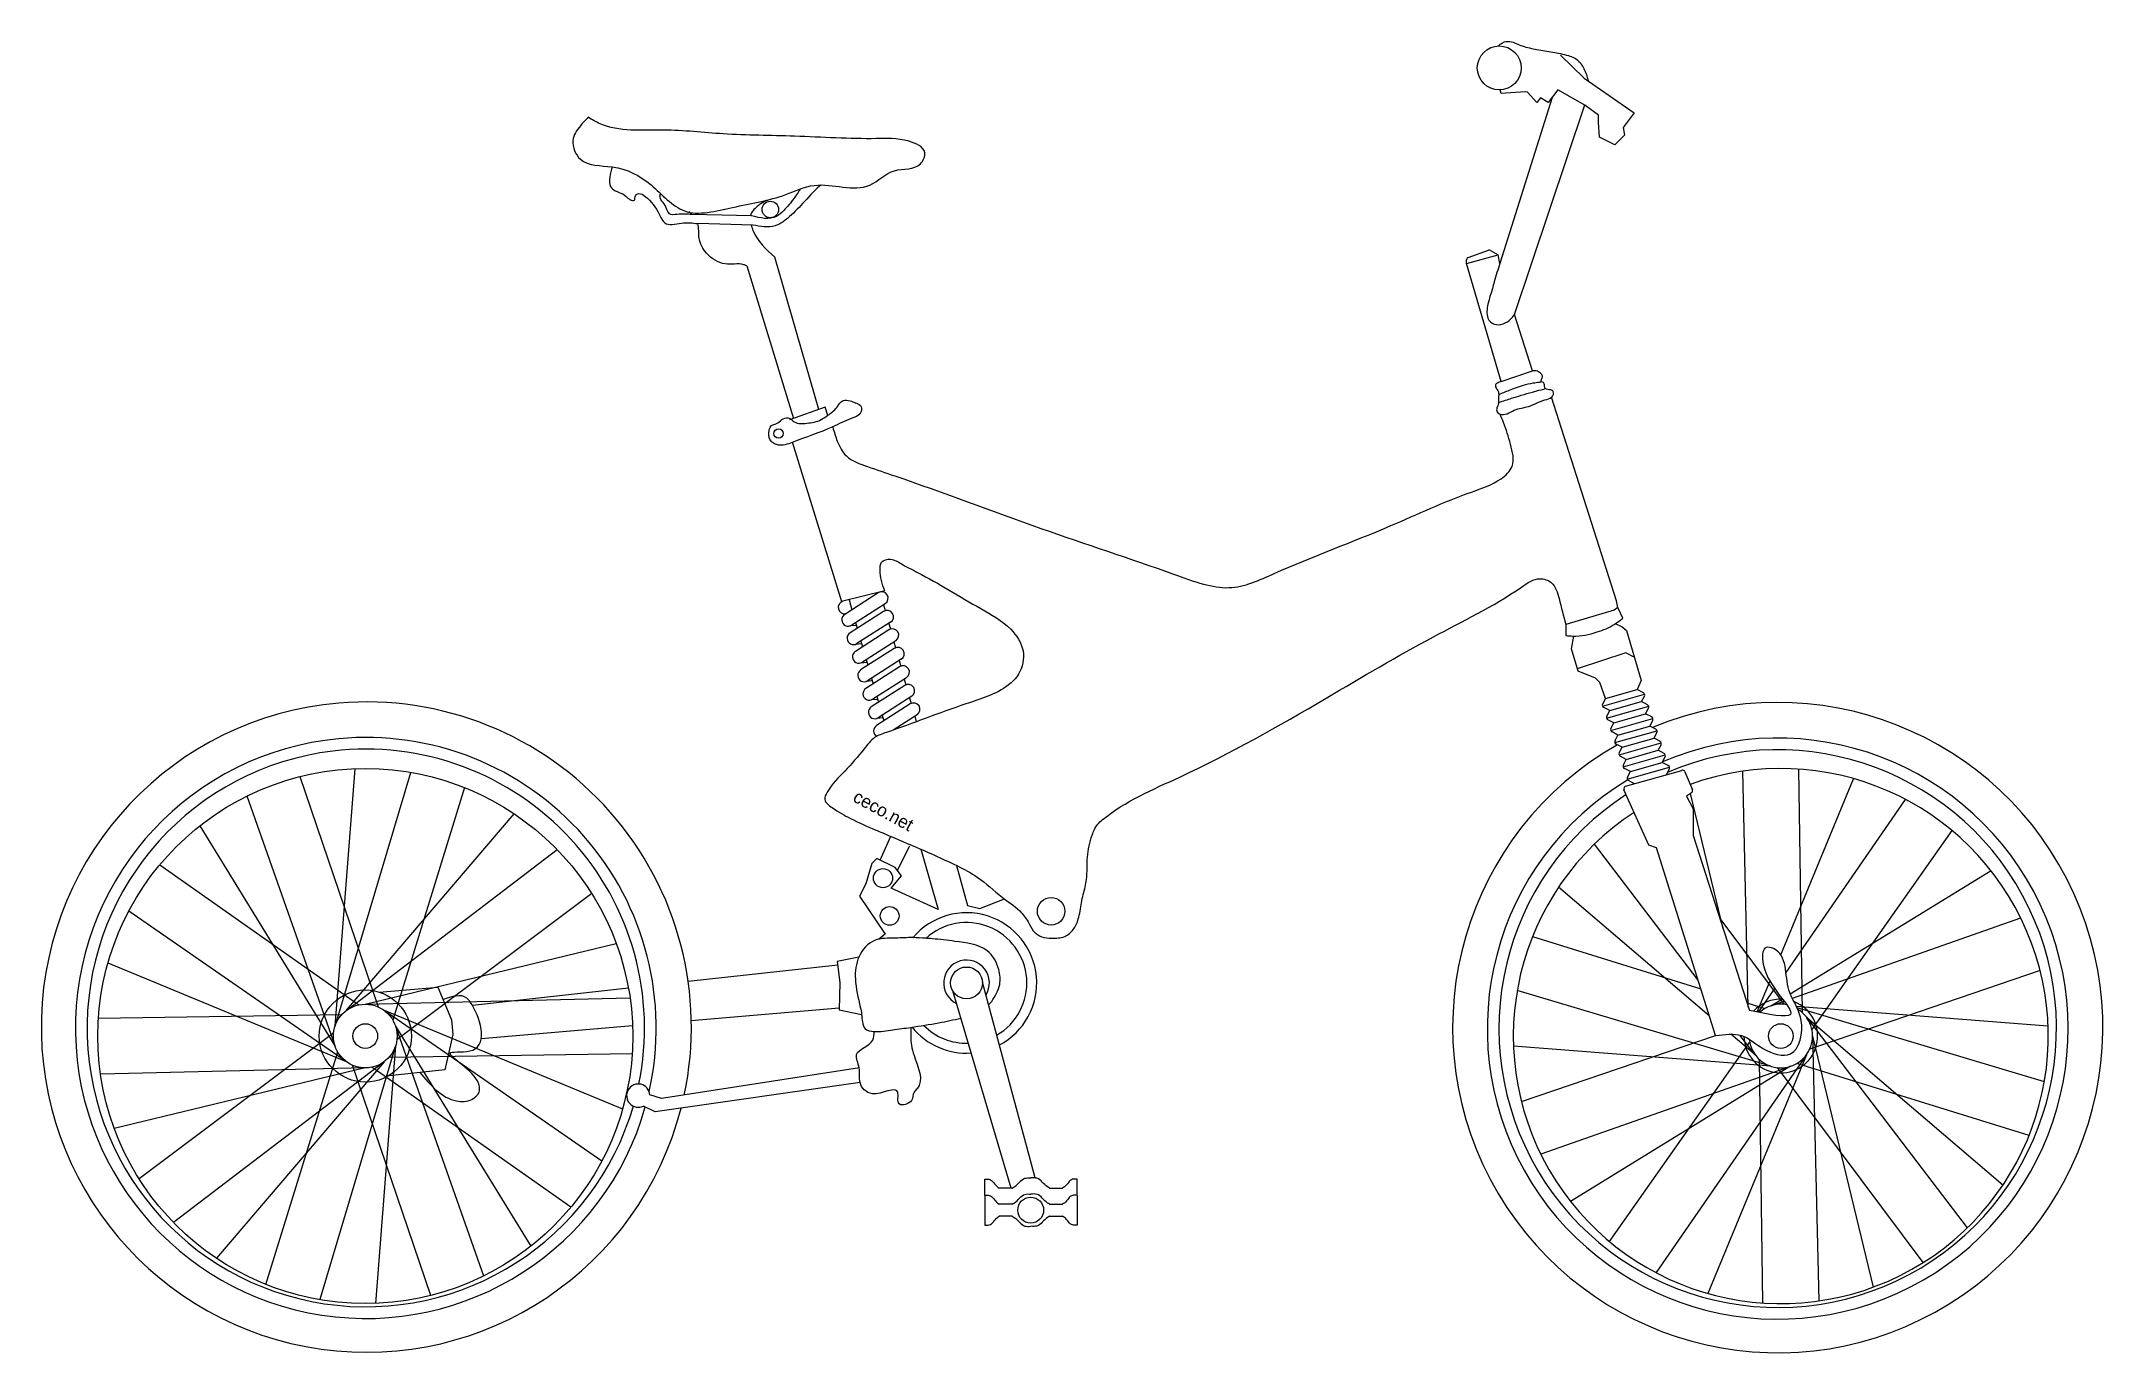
# Model space of a CAD drawing. Header units: millimetres. Extents: x -1353 to 253, y 0 to 1022.
import ezdxf

# ---------------------------------------------------------------- set-up
doc = ezdxf.new("R2010")
doc.units = ezdxf.units.MM
doc.layers.add('ceco.net 410', color=7, linetype='Continuous', lineweight=25)

msp = doc.modelspace()

# ---------------------------------------------------------------- linework, layer by layer
at = {"layer": 'ceco.net 410'}
for p, q in [((-169.3, 1010.8), (-150.7, 993)), ((-215.6, 981), (-216.2, 983.9)), ((-196.7, 982.3), (-215.6, 981)), ((-195.1, 981.9), (-196.7, 982.3)), ((-187.6, 973.9), (-195.1, 981.9)), ((-171.3, 983.8), (-178.9, 973.9)), ((-150.3, 971.9), (-171.3, 983.8)), ((-150.7, 993), (-111.8, 966)), ((-175.8, 977.9), (-216.6, 848.5)), ((-205.1, 808.8), (-150.4, 972)), ((-184.8, 977.5), (-187.6, 973.9)), ((-178.9, 973.9), (-184.8, 977.5)), ((-139.6, 964), (-150.3, 971.9)), ((-139.6, 958.4), (-139.6, 964)), ((-111.8, 966), (-120.5, 954.5)), ((-138.8, 946.9), (-139.6, 958.4)), ((-119.3, 948.5), (-126.9, 941)), ((-120.5, 954.5), (-119.3, 948.5)), ((-126.9, 941), (-138.8, 946.9)), ((-799.8, 885.7), (-846, 886.7)), ((-786.8, 897.5), (-786.9, 898.1)), ((-798.6, 878.5), (-841.4, 879.6)), ((-747.1, 734.9), (-781.6, 853.5)), ((-242.6, 848.6), (-217.8, 855.2)), ((-242.6, 848.6), (-242.5, 851.5)), ((-241.1, 853.3), (-225.4, 858.9)), ((-223.7, 858.7), (-217.8, 855.2)), ((-216.6, 848.5), (-217.8, 855.2)), ((-803.4, 846.8), (-766.9, 727.9)), ((-215.4, 756.5), (-242.6, 848.6)), ((-191.1, 765), (-205.1, 808.8)), ((-215.4, 756.5), (-191.1, 765)), ((-125.5, 585.7), (-176.3, 744.3)), ((-742.3, 736.6), (-770.1, 726.7)), ((-740.3, 730.2), (-742.3, 736.6)), ((-768.1, 709.5), (-729.5, 585.2)), ((-660, 602.3), (-660, 602.3)), ((-695.8, 593.5), (-729.5, 585.2)), ((-700.9, 592), (-727, 575.2)), ((-723.6, 586.6), (-721.4, 578.8)), ((-695.5, 583.5), (-721.6, 566.8)), ((-696.8, 582.7), (-695.5, 578.1)), ((-127.4, 578.6), (-165.2, 567.4)), ((-124.7, 580.6), (-127.4, 578.6)), ((-124.7, 580.6), (-125.5, 585.7)), ((-120.7, 572.2), (-124.7, 580.6)), ((-717.9, 566.6), (-723, 566.2)), ((-696.7, 577.5), (-722.9, 560.8)), ((-692.6, 563.1), (-718.7, 546.4)), ((-718.5, 568.8), (-717.2, 564.4)), ((-691.3, 569.1), (-717.5, 552.4)), ((-692.7, 568.2), (-691.4, 563.7)), ((-165.2, 567.4), (-165.2, 558.7)), ((-126.6, 568), (-121.1, 565.5)), ((-121.1, 565.5), (-117.9, 562.7)), ((-117.9, 562.7), (-106.4, 523.8)), ((-713.7, 552.2), (-718.8, 551.8)), ((-688.4, 548.7), (-714.6, 531.9)), ((-714.4, 554.4), (-713.1, 550)), ((-687.2, 554.7), (-713.3, 537.9)), ((-688.7, 553.7), (-687.4, 549.2)), ((-160.8, 548.4), (-158.8, 558.3)), ((-155.6, 530.9), (-160.8, 548.4)), ((-709.6, 537.7), (-714.7, 537.3)), ((-684.3, 534.3), (-710.5, 517.5)), ((-710.2, 540), (-709, 535.6)), ((-683, 540.3), (-709.2, 523.5)), ((-684.6, 539.3), (-683.4, 534.7)), ((-118.3, 545.2), (-156.2, 532.8)), ((-142.1, 525.4), (-155.6, 530.9)), ((-111.8, 541.9), (-118.3, 545.2)), ((-705.4, 523.3), (-710.5, 522.9)), ((-680.2, 519.8), (-706.3, 503.1)), ((-706.1, 525.5), (-704.8, 521.1)), ((-678.9, 525.8), (-705.1, 509.1)), ((-680.6, 524.8), (-679.3, 520.3)), ((-138.6, 522.2), (-142.1, 525.4)), ((-134.2, 509.6), (-138.6, 522.2)), ((-134.2, 509.6), (-109.4, 516.7)), ((-106.4, 523.8), (-109.4, 516.7)), ((-104.7, 514.2), (-109.4, 516.7)), ((-701.3, 508.9), (-706.4, 508.5)), ((-676, 505.4), (-702.2, 488.7)), ((-701.9, 511.1), (-700.7, 506.7)), ((-674.8, 511.4), (-700.9, 494.7)), ((-676.5, 510.3), (-675.3, 505.8)), ((-136.6, 503.8), (-103.7, 513.1)), ((-136.4, 505.3), (-134.2, 509.6)), ((-130.9, 500.2), (-135.6, 502.6)), ((-133.3, 494.3), (-100.5, 503.6)), ((-133.2, 495.8), (-130.9, 500.2)), ((-130.9, 500.2), (-106.1, 507.2)), ((-106.1, 507.2), (-103.9, 511.5)), ((-101.5, 504.7), (-106.1, 507.2)), ((-102.9, 497.7), (-100.6, 502)), ((-697.1, 494.5), (-702.2, 494.1)), ((-697.8, 496.7), (-696.5, 492.3)), ((-670.6, 497), (-689.4, 484.9)), ((-672.5, 495.8), (-671.3, 491.5)), ((-127.7, 490.7), (-132.4, 493.1)), ((-130.1, 484.8), (-97.3, 494.1)), ((-130, 486.3), (-127.7, 490.7)), ((-124.5, 481.2), (-129.1, 483.6)), ((-127.7, 490.7), (-102.9, 497.7)), ((-126.9, 475.3), (-94, 484.6)), ((-124.5, 481.2), (-99.7, 488.2)), ((-98.2, 495.3), (-102.9, 497.7)), ((-99.7, 488.2), (-97.4, 492.6)), ((-95, 485.8), (-99.7, 488.2)), ((-96.4, 478.8), (-94.2, 483.1)), ((-126.7, 476.9), (-124.5, 481.2)), ((-121.2, 471.7), (-125.9, 474.2)), ((-123.6, 465.8), (-90.8, 475.2)), ((-123.5, 467.4), (-121.2, 471.7)), ((-121.2, 471.7), (-96.4, 478.8)), ((-118, 462.2), (-93.2, 469.3)), ((-91.8, 476.3), (-96.4, 478.8)), ((-93.2, 469.3), (-90.9, 473.6)), ((-88.5, 466.8), (-93.2, 469.3)), ((-1124.2, 254.4), (-1108.6, 455)), ((-1124.2, 254.4), (-1065.1, 452.1)), ((-118, 462.2), (-122.7, 464.7)), ((-120.4, 456.4), (-87.6, 465.7)), ((-120.3, 457.9), (-118, 462.2)), ((-114.8, 452.8), (-119.4, 455.2)), ((-118.5, 441.3), (-74.8, 453.7)), ((-117.2, 446.9), (-84.3, 456.2)), ((-117, 448.4), (-114.8, 452.8)), ((-114.8, 452.8), (-90, 459.8)), ((-90, 459.8), (-87.7, 464.1)), ((-85.3, 457.4), (-90, 459.8)), ((-86.7, 450.3), (-84.5, 454.7)), ((-72.4, 452.6), (-66.5, 438.6)), ((-23, 269.3), (-27.3, 453)), ((16.2, 454.7), (19, 265.1)), ((-1151.7, 448.8), (-1090.5, 269.4)), ((-1023.2, 440.2), (-1079.1, 259.1)), ((-100.5, 395.4), (-119.8, 438.6)), ((-111.5, 443.3), (-116.2, 445.7)), ((-67.2, 436.2), (-71.1, 433.5)), ((-42.5, 330.3), (-68, 435.7)), ((2.5, 310), (59.1, 447.2)), ((-1124.2, 239.1), (-1192.6, 433.7)), ((-1115.2, 266.8), (-984.6, 419.9)), ((-71.1, 433.5), (-65.9, 423.6)), ((-65.9, 423.6), (-65.9, 403)), ((6.5, 296.3), (99.6, 431.1)), ((-1124.2, 239.1), (-1229.4, 410.5)), ((-699.5, 383.8), (-691.2, 402.3)), ((-65.9, 403), (-22.1, 266.6)), ((135.8, 406.8), (26.6, 251.9)), ((-1115.1, 266.8), (-951.2, 392)), ((-676.6, 394.7), (-686.1, 375.7)), ((-667.8, 392.3), (-654.3, 345.3)), ((-62, 290.2), (-142.9, 396.1)), ((-94.5, 393.4), (-100.5, 395.4)), ((-48.4, 247.1), (-94.5, 393.4)), ((-1260.7, 380.1), (-1105.7, 271)), ((-705.9, 381), (-710.7, 365.2)), ((-702, 385), (-705.9, 381)), ((-687.7, 377.9), (-702, 385)), ((-690.8, 362), (-682.9, 371.5)), ((-682.9, 371.5), (-687.7, 377.9)), ((-640, 379.6), (-631.3, 348.5)), ((9.8, 279.6), (166.2, 375.6)), ((-924.2, 357.8), (-1075.9, 244.1)), ((-710.7, 365.2), (-715.5, 355.6)), ((-715.5, 355.6), (-695.6, 326.2)), ((-654.3, 345.3), (-690.8, 362)), ((-621.8, 346.1), (-602.4, 353.5)), ((-53.3, 262.5), (-170.8, 362.7)), ((-1115.2, 226.7), (-1284.9, 343.9)), ((-631.3, 348.5), (-621.8, 346.1)), ((-45.1, 338.3), (5, 271.4)), ((11.4, 276.2), (189.4, 338.7)), ((-695.6, 326.2), (-700.4, 322.3)), ((-191.1, 324.2), (-59.9, 283.6)), ((-1100.6, 271.5), (-905, 318.7)), ((-716.1, 308.2), (-732.9, 304.8)), ((-1115.2, 226.7), (-1301.1, 303.5)), ((-732.5, 301.8), (-849, 289.1)), ((-732.9, 304.8), (-730.9, 288.5)), ((-15.9, 265.6), (-6, 289.6)), ((204.4, 297.8), (25, 236.6)), ((-1100.6, 271.5), (-894.3, 276.4)), ((-1089.8, 281), (-1044.2, 284.9)), ((-1044.2, 284.9), (-1033.5, 259.4)), ((-895.6, 284), (-1017.2, 270.6)), ((-730.9, 288.5), (-731.3, 267.1)), ((-597.3, 128.3), (-642.8, 282)), ((-578.7, 136.2), (-619.7, 288.6)), ((-612.5, 273.5), (-615, 271)), ((-5.3, 223.2), (-203, 282.2)), ((-14.9, 265.3), (-2.2, 283.7)), ((-5.3, 270.3), (3.6, 275.8)), ((-5.3, 270.3), (5, 273.9)), ((-1308.5, 260.6), (-1119, 263.4)), ((-1086, 266.8), (-900.1, 190)), ((-1086, 266.8), (-916.3, 149.5)), ((-1033.5, 259.4), (-1032.3, 247.9)), ((-731.3, 268.4), (-846.6, 258.6)), ((-731.3, 267.1), (-713.9, 263.5)), ((-24, 272.6), (-10, 268.2)), ((14.5, 270), (210.6, 254.7)), ((15, 268.9), (207.7, 211.2)), ((22.4, 261.3), (175.5, 130.8)), ((22.5, 261.3), (147.6, 97.3)), ((-1276.9, 135.7), (-1125.2, 249.4)), ((-1077, 254.4), (-971.7, 83)), ((-1077, 254.4), (-1008.6, 59.8)), ((-1032.3, 247.9), (-1038.7, 220.5)), ((-892.4, 254.7), (-1010.4, 244.6)), ((-199.6, 195.6), (-48.5, 247.2)), ((-131, 86.7), (-21.9, 241.6)), ((-17.7, 232.2), (-36.5, 248.3)), ((-17.7, 232.2), (-29.4, 247.5)), ((27.2, 246.7), (74.3, 51.2)), ((27.2, 246.7), (32.1, 40.5)), ((-1086, 226.7), (-1250, 101.5)), ((-1086, 226.7), (-1216.5, 73.6)), ((-1178, 53.3), (-1122.1, 234.4)), ((-1077, 239), (-1136.1, 41.4)), ((-1077, 239.1), (-1092.6, 38.5)), ((-892.7, 232.9), (-1082.2, 230.1)), ((-5.3, 223.2), (-205.8, 238.8)), ((22.4, 232.1), (-94.8, 62.4)), ((22.4, 232.2), (-54.4, 46.2)), ((-11.5, 38.8), (-14.2, 228.3)), ((195.9, 169.3), (14.8, 225.3)), ((-1100.6, 221.9), (-1306.8, 217)), ((-1100.6, 221.9), (-1296.2, 174.8)), ((-1049.5, 44.7), (-1110.7, 224.1)), ((-940.5, 113.3), (-1095.5, 222.5)), ((-1038.7, 220.5), (-1084.3, 215.4)), ((-715.1, 210.5), (-874.8, 187.6)), ((-715.5, 222), (-869.7, 198)), ((10, 223.1), (-184.6, 154.8)), ((10, 223.2), (-161.4, 117.9)), ((113.4, 70.4), (-0.2, 222.1)), ((-869.7, 198), (-878.9, 200.8)), ((-874.8, 187.6), (-883.9, 192.2)), ((-617.9, 122.6), (-617.9, 135.1)), ((-545.9, 122.6), (-545.9, 135.1)), ((-617.9, 122.6), (-617.9, 99.5)), ((-596.5, 128.3), (-606.7, 128.3)), ((-596.5, 115.7), (-606.7, 115.7)), ((-567.4, 128.3), (-557.2, 128.3)), ((-567.4, 115.7), (-557.2, 115.7)), ((-545.9, 122.6), (-545.9, 99.5)), ((-596.5, 106.4), (-606.7, 106.4)), ((-567.4, 106.4), (-557.2, 106.4))]:
    msp.add_line(p, q, dxfattribs=at)
for centre, radius in [((-217, 1000.9), 17.1), ((-785, 890.6), 6.44), ((-778.6, 716), 3.65), ((-1100.6, 246.7), 208.4), ((-697.2, 369.7), 7.46), ((-566.2, 343.9), 10.7), ((-692, 340.3), 7.29), ((-632.1, 288.1), 12.4), ((-1100.6, 246.7), 35.9), ((-1100.6, 246.7), 24.8), ((-1100.6, 246.7), 9.6), ((2.4, 246.7), 9.6), ((-582.1, 111.1), 10.1)]:
    msp.add_circle(centre, radius, dxfattribs=at)
for centre, radius, start, end in [((-240.5, 851.4), 2, 109.5731, 177.337), ((-224.7, 857), 2, 59.5343, 109.5731), ((-727.1, 580.6), 5, 106.0221, 279.0586), ((-698.2, 587.8), 5, 302.6357, 122.6312), ((-694, 573.3), 5, 302.6357, 122.6312), ((-724.3, 571), 5, 122.6312, 302.6357), ((-689.9, 558.9), 5, 302.6357, 122.6312), ((-720.2, 556.6), 5, 122.6312, 302.6357), ((-716, 542.2), 5, 122.6312, 302.6357), ((-685.7, 544.5), 5, 302.6357, 122.6312), ((-711.9, 527.7), 5, 122.6312, 302.6357), ((-681.6, 530.1), 5, 302.6357, 122.6312), ((-707.8, 513.3), 5, 122.6312, 302.6357), ((-677.5, 515.6), 5, 302.6357, 122.6312), ((-105.6, 512.4), 2, 332.3277, 62.3277), ((-1099.8, 253.7), 253.3, 94.8745, 345.5661), ((-1099.8, 253.7), 253.3, 347.9256, 94.8526), ((-703.6, 498.9), 5, 122.6312, 302.6357), ((-673.3, 501.2), 5, 302.6357, 122.6312), ((0, 253.3), 253.3, 119.544, 112.6321), ((-134.7, 504.4), 2, 152.3277, 242.3277), ((-102.4, 503), 2, 332.3277, 62.3277), ((-699.5, 484.4), 5, 122.6312, 238.1416), ((-131.4, 494.9), 2, 152.3277, 242.3277), ((-128.2, 485.4), 2, 152.3277, 242.3277), ((-99.2, 493.5), 2, 332.3277, 62.3277), ((-95.9, 484), 2, 332.3277, 62.3277), ((-1100.2, 253), 226.3, 95.3912, 344.2209), ((-1100.2, 253), 217.2, 96.8025, 343.7229), ((-1100.2, 253), 217.2, 348.4288, 96.7922), ((-1100.2, 253), 226.3, 347.3396, 95.3484), ((0, 252.5), 226.3, 121.0883, 113.3547), ((0, 252.5), 217.2, 122.9275, 113.2783), ((-125, 475.9), 2, 152.3277, 242.3277), ((-121.7, 466.5), 2, 152.3277, 242.3277), ((-92.7, 474.5), 2, 332.3277, 62.3277), ((-89.5, 465.1), 2, 332.3277, 62.3277), ((2.4, 246.7), 208.4, 123.2551, 109.8209), ((-118.5, 457), 2, 152.3277, 242.3277), ((-86.2, 455.6), 2, 332.3277, 62.3277), ((-74.2, 451.8), 2, 22.7144, 105.8192), ((-117.9, 439.4), 2, 105.8192, 204.1023), ((-115.3, 447.5), 2, 152.3277, 242.3277), ((-68.4, 437.8), 2, 304.6948, 22.7144), ((-632.1, 288.1), 54.7, 297.7887, 139.9229), ((-632.1, 288.1), 47, 299.9025, 132.4976), ((-632.1, 288.1), 17.8, 327.7261, 243.9801), ((2.4, 246.7), 28.7, 180.5919, 69.0149), ((2.4, 246.7), 28.7, 87.0798, 137.4905), ((2.4, 246.7), 24.8, 185.6939, 58.1763), ((2.4, 246.7), 24.8, 78.9707, 131.878), ((-632.1, 288.1), 54.7, 219.1427, 273.809), ((-632.1, 288.1), 47, 224.8135, 271.7012), ((-887.9, 200.3), 9.07, 2.841, 296.0763)]:
    msp.add_arc(centre, radius, start, end, dxfattribs=at)
for points, knots in [([(-217.8, 1018), (-217.1, 1018.6), (-215.6, 1019.8), (-212.7, 1021.6), (-208.3, 1021.7), (-203.8, 1020), (-197.1, 1017), (-187.3, 1015.3), (-175.3, 1013), (-164.1, 1011.3), (-154.9, 1007.2), (-151.3, 1000.9), (-149, 995.8), (-148.1, 992.6), (-147.8, 991)], [2.791852, 2.791852, 2.791852, 2.791852, 5.533177, 8.767189, 12.836754, 17.996898, 23.217219, 34.89024, 47.38236, 59.860002, 69.295042, 75.961989, 81.048292, 86.008633, 86.008633, 86.008633, 86.008633]), ([(-846, 886.7), (-849.6, 886.9), (-855.2, 887.3), (-865.1, 885.7), (-865.9, 894), (-870.3, 897.3), (-871.3, 901.2), (-870.7, 902.6), (-870.4, 903)], [0, 0, 0, 0, 11.522864, 17.746987, 24.943978, 30.925896, 34.222429, 35.592867, 35.592867, 35.592867, 35.592867]), ([(-786.8, 897.5), (-790.5, 897), (-794.6, 893.2), (-800, 888.9), (-800.3, 885.7), (-800.3, 885.7)], [0, 0, 0, 0, 10.441677, 19.609541, 19.708031, 19.708031, 19.708031, 19.708031]), ([(-803.4, 846.8), (-804.2, 847.1), (-809.5, 849.1), (-821.3, 846), (-834.8, 854.8), (-841.9, 867.4), (-840.4, 876), (-841.4, 879.6)], [0, 0, 0, 0, 2.44997, 17.059515, 33.681594, 46.73722, 58.213117, 58.213117, 58.213117, 58.213117]), ([(-799.9, 878.6), (-799.5, 877), (-796.2, 867.1), (-788.3, 859.7), (-781.6, 853.5)], [26.708115, 26.708115, 26.708115, 26.708115, 31.528793, 58.030275, 58.030275, 58.030275, 58.030275]), ([(-216.6, 848.6), (-217.3, 846.2), (-218.8, 841.4), (-221.2, 833.1), (-223.5, 824.9), (-225.9, 817.3), (-226.7, 811.4), (-226.5, 805.3), (-221.1, 800.3), (-213.6, 801), (-208.4, 804.5), (-206, 807.6), (-205.1, 808.8), (-205.1, 808.8)], [0, 0, 0, 0, 7.444586, 14.889403, 26.056717, 33.073046, 38.458927, 44.064703, 50.7427, 57.719466, 64.941023, 69.145827, 69.327052, 69.327052, 69.327052, 69.327052]), ([(-217.4, 746.4), (-217.4, 746.4), (-216.1, 747), (-211.8, 748.8), (-205.4, 751.3), (-197.8, 754), (-191.5, 755.4), (-186.8, 756), (-184.7, 756.3), (-184.2, 756.3)], [1.300088, 1.300088, 1.300088, 1.300088, 1.306267, 5.505225, 15.403888, 22.022979, 29.702063, 34.701823, 36.097797, 36.097797, 36.097797, 36.097797]), ([(-217.5, 740.2), (-217.4, 740.3), (-215.6, 740.9), (-212.2, 742), (-206.4, 743.8), (-199.5, 746), (-191.8, 748.2), (-185.9, 749.8), (-182.5, 750.6), (-181.4, 750.9), (-181, 751.1)], [0.647651, 0.647651, 0.647651, 0.647651, 0.979157, 6.386389, 11.197201, 19.185783, 28.17443, 35.262988, 37.420288, 38.694473, 38.694473, 38.694473, 38.694473]), ([(-612.5, 273.5), (-609.8, 277.9), (-605.1, 285.6), (-606.4, 300.6), (-616.4, 317.8), (-638.7, 320), (-654.6, 322.3), (-665.6, 322.9), (-675.1, 323.7), (-688.2, 322.7), (-704.9, 323.5), (-717.8, 309.1), (-719.8, 289.4), (-716, 274.6), (-713.7, 263.5), (-713.5, 257.8), (-711.6, 251), (-701.2, 249.7), (-689.9, 251.5), (-672.9, 253.8), (-655.2, 256.6), (-642.2, 259.4), (-636.5, 260.6)], [0, 0, 0, 0, 14.767814, 26.382863, 43.498987, 69.73146, 87.448144, 92.717633, 102.652206, 116.169322, 132.522692, 149.972546, 167.710907, 190.021049, 195.758995, 201.638975, 207.5108, 214.536256, 229.187511, 243.379467, 265.589483, 283.164795, 283.164795, 283.164795, 283.164795]), ([(-617.9, 135.1), (-616.7, 135.3), (-612.4, 135.8), (-610.1, 130.5), (-607.2, 128.5), (-606.7, 128.3)], [0, 0, 0, 0, 3.565789, 12.273506, 13.790144, 13.790144, 13.790144, 13.790144]), ([(-596.5, 128.3), (-595.9, 128.5), (-592.1, 130.7), (-588.9, 136.5), (-583.6, 136.2), (-581.9, 136.2)], [23.708538, 23.708538, 23.708538, 23.708538, 25.375806, 36.103186, 40.754588, 40.754588, 40.754588, 40.754588]), ([(-567.4, 128.3), (-567.9, 128.5), (-571.8, 130.7), (-574.9, 136.5), (-580.3, 136.2), (-581.9, 136.2)], [23.708538, 23.708538, 23.708538, 23.708538, 25.375806, 36.103186, 40.754588, 40.754588, 40.754588, 40.754588]), ([(-545.9, 135.1), (-547.2, 135.3), (-551.5, 135.8), (-553.7, 130.5), (-556.7, 128.5), (-557.2, 128.3)], [0, 0, 0, 0, 3.565789, 12.273506, 13.790144, 13.790144, 13.790144, 13.790144]), ([(-617.9, 122.6), (-616.7, 122.7), (-612.4, 123.2), (-610.1, 118), (-607.2, 116), (-606.7, 115.7)], [0, 0, 0, 0, 3.565789, 12.273506, 13.790144, 13.790144, 13.790144, 13.790144]), ([(-596.5, 115.7), (-595.9, 116), (-592.1, 118.2), (-588.9, 124), (-583.6, 123.7), (-581.9, 123.6)], [23.708538, 23.708538, 23.708538, 23.708538, 25.375806, 36.103186, 40.754588, 40.754588, 40.754588, 40.754588]), ([(-567.4, 115.7), (-567.9, 116), (-571.8, 118.2), (-574.9, 124), (-580.3, 123.7), (-581.9, 123.6)], [23.708538, 23.708538, 23.708538, 23.708538, 25.375806, 36.103186, 40.754588, 40.754588, 40.754588, 40.754588]), ([(-545.9, 122.6), (-547.2, 122.7), (-551.5, 123.2), (-553.7, 118), (-556.7, 116), (-557.2, 115.7)], [0, 0, 0, 0, 3.565789, 12.273506, 13.790144, 13.790144, 13.790144, 13.790144]), ([(-617.9, 99.5), (-616.7, 99.4), (-612.4, 98.9), (-610.1, 104.2), (-607.2, 106.1), (-606.7, 106.4)], [0, 0, 0, 0, 3.565789, 12.273506, 13.790144, 13.790144, 13.790144, 13.790144]), ([(-596.5, 106.4), (-595.9, 106.1), (-592.1, 103.9), (-588.9, 98.1), (-583.6, 98.4), (-581.9, 98.5)], [23.708538, 23.708538, 23.708538, 23.708538, 25.375806, 36.103186, 40.754588, 40.754588, 40.754588, 40.754588]), ([(-567.4, 106.4), (-567.9, 106.1), (-571.8, 103.9), (-574.9, 98.1), (-580.3, 98.4), (-581.9, 98.5)], [23.708538, 23.708538, 23.708538, 23.708538, 25.375806, 36.103186, 40.754588, 40.754588, 40.754588, 40.754588]), ([(-545.9, 99.5), (-547.2, 99.4), (-551.5, 98.9), (-553.7, 104.2), (-556.7, 106.1), (-557.2, 106.4)], [0, 0, 0, 0, 3.565789, 12.273506, 13.790144, 13.790144, 13.790144, 13.790144])]:
    msp.add_open_spline(points, degree=3, knots=knots, dxfattribs=at)
for points in [[(-927, 962.4), (-917.7, 957.4), (-868.3, 952.4), (-821.7, 949.5), (-766.1, 947.7), (-702.5, 945.8), (-677.1, 943.8), (-664.6, 934.8), (-668, 926.2), (-688.2, 920.8), (-707.4, 909.6), (-750.8, 909.4), (-773, 902.2), (-814.4, 892.2), (-851.9, 889.5), (-877.9, 909.7), (-908.2, 923.8), (-933, 929.8), (-938.8, 944.4), (-933, 955.8), (-927, 962.4)], [(-908.2, 923.8), (-910.1, 915.9), (-909.5, 908.4), (-905.9, 905.2), (-900, 902.7), (-894.3, 898.4), (-890.9, 897.8), (-890.1, 901.3), (-887.5, 903), (-882.6, 900.8), (-871.5, 886.9), (-867.3, 880.1), (-854.3, 880), (-841.4, 879.6)], [(-761.4, 906.7), (-766.6, 899.2), (-774.5, 889.9), (-780.2, 885.2), (-799.8, 885.7)], [(-745.3, 909.7), (-746.6, 908.7), (-759.8, 895.2), (-771.7, 883.7), (-778.6, 878.9), (-781.3, 877.9), (-798.6, 878.5)], [(-215.4, 756.5), (-218.6, 755.3), (-219.7, 754.5), (-220, 753.4), (-219.5, 751.6), (-217.8, 749), (-217.4, 746.4), (-217.6, 743.4), (-217.5, 740.4), (-218.5, 736.8), (-219, 733.7), (-216.4, 731.2), (-205.3, 734.2), (-194.2, 737.2), (-181.4, 742.3), (-176.3, 744.3), (-174.8, 746.6), (-174.9, 748.8), (-176.8, 750), (-181.1, 751.2), (-181.8, 753.4), (-182.5, 755.7), (-184.2, 756.3), (-183.7, 758.9), (-183.5, 761.4), (-185.5, 763.7), (-187.3, 764.6), (-191.1, 765)], [(-718.7, 740), (-714.1, 736.8), (-714.8, 732.2), (-721.9, 727.8), (-736.4, 721.3), (-768, 709.1), (-773.4, 707.3), (-780.3, 707.5), (-785.3, 711.4), (-785.9, 718.5), (-784, 722.4), (-780.2, 723.8), (-776.1, 726.9), (-771, 728.3), (-766.3, 725.2), (-756.6, 724.1), (-745.3, 726.9), (-740.1, 730.3), (-733.3, 736.4), (-728.3, 741.7), (-722.9, 741.6), (-718.4, 739.8)], [(-736.3, 720.9), (-732.8, 710.1), (-725.7, 698.6), (-709.3, 690.3), (-688.1, 683.1), (-574.1, 642.2), (-470.7, 606.5), (-447.4, 598.8), (-427.7, 596), (-392.4, 607), (-301.5, 644.3), (-238.7, 670.5), (-215.5, 680.9), (-207, 690.4), (-208.2, 707.7), (-213.6, 724.6), (-216.4, 731.2)], [(-695.8, 593.5), (-698.4, 601.6), (-699.5, 609.6), (-698.3, 615.8), (-691.3, 618.1), (-682.9, 614.6), (-670.4, 607.9), (-621, 579.7), (-597.7, 563.6), (-588.1, 546.7), (-591.6, 528.6), (-599.6, 520.1), (-632.7, 505.4), (-694.5, 483.2), (-703.7, 479.2), (-711.9, 470.5), (-727, 453.1), (-740.7, 436.7), (-742.6, 430.9), (-736.8, 424.7), (-722.6, 416.2), (-703.2, 407.4), (-691.5, 402.4), (-639.2, 379.2), (-623.7, 370.5), (-604.4, 355), (-590.7, 344.2), (-584.2, 335.8), (-580.1, 328.8), (-573.3, 323.9), (-565.8, 323), (-555.6, 324.3), (-548.9, 329.7), (-545, 337.9), (-542.6, 350.4), (-541.1, 357.1), (-538.6, 368.6), (-537.9, 386.1), (-534.2, 403.3), (-529.9, 411.7), (-526.3, 415.1), (-465.9, 448.5), (-351.9, 509.9), (-268.3, 557.7), (-199.6, 596.5), (-185.2, 603), (-176.5, 599.9), (-170.4, 587.5), (-165.2, 567.4)], [(-165.2, 558.7), (-159.6, 558.3), (-140.6, 561.5), (-127.4, 567.4), (-120.7, 572.2)], [(-48.4, 247.1), (-28.2, 247.1), (-11.1, 236.8), (10, 232.9), (18.3, 258.9), (11.1, 276.7), (8.7, 282.7), (-3.2, 314.8), (-9.1, 315.6), (-11.9, 306.5), (9.9, 263.6), (-22.1, 266.6)], [(-1058.2, 218.3), (-1029.5, 196.2), (-1017.6, 197.4), (-1012, 203), (-1013.2, 211.7), (-1033.9, 233.8), (-1016.8, 235.8), (-1018.8, 273.1), (-1021.6, 276.3), (-1040.1, 275)], [(-675.6, 253.5), (-675, 239.5), (-673, 231.6), (-670.6, 205.7), (-673, 203), (-675, 196.6), (-684.5, 193.8), (-685.7, 203), (-705.5, 201.8), (-715.1, 210.5), (-715.7, 222), (-717.8, 232.3), (-705.1, 243.5), (-704.2, 250.3)]]:
    msp.add_spline(points, degree=3, dxfattribs=at)
msp.add_open_spline([(-846, 886.7), (-846.7, 887.5), (-847.5, 888.2), (-848.3, 888.9)], degree=3, dxfattribs=at)

# ---------------------------------------------------------------- texts
at = {"layer": 'ceco.net 410', "insert": (-716.7, 438.8), "char_height": 10, "width": 155.34, "attachment_point": 1, "rotation": 331.489}
msp.add_mtext('ceco.net', dxfattribs=at)

doc.saveas('drawing.dxf')
